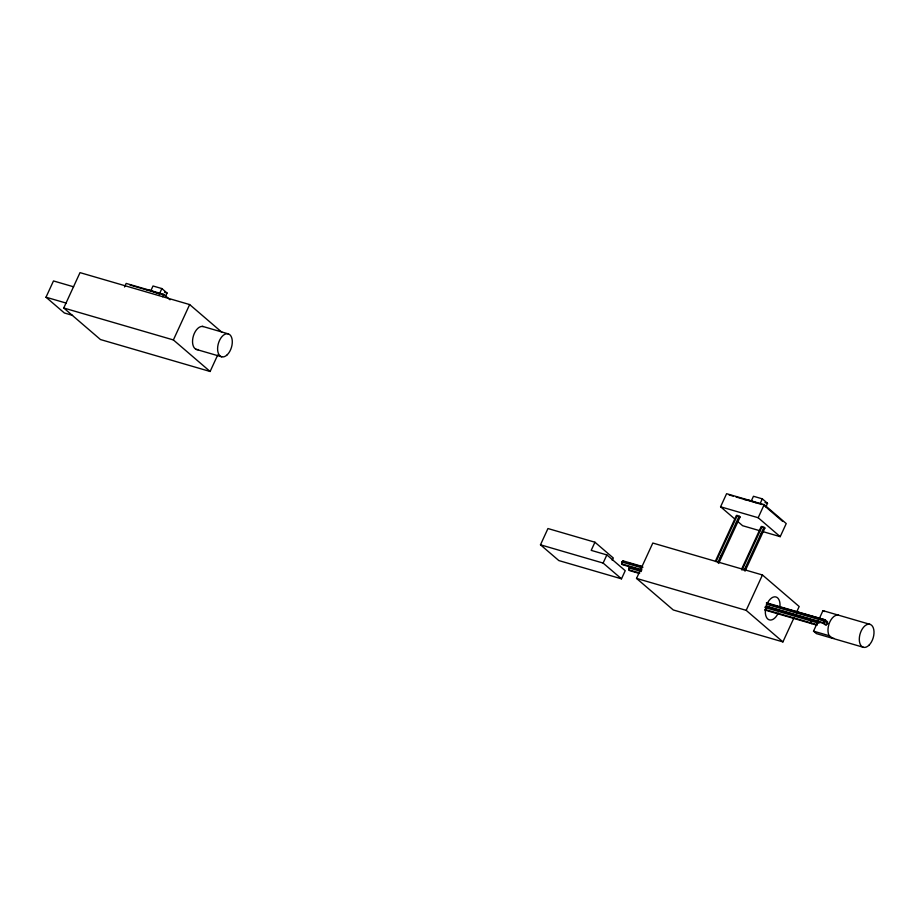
<?xml version="1.0" encoding="UTF-8"?>
<svg xmlns="http://www.w3.org/2000/svg" width="920" height="920" viewBox="0 0 920 920"><rect width="100%" height="100%" fill="white"/><g stroke="black" fill="none" stroke-linecap="round" stroke-linejoin="round"><path stroke-width="1.38" d="M641.182 569.986L622.529 564.707L621.609 563.914L621.862 561.993L623.024 560.855L642.056 566.398M639.365 573.459L629.717 570.641L628.797 569.848L629.038 567.928L630.211 566.789M823.584 621.943L823.204 623.3L824.584 624.484L826.148 624.944L827.632 623.633L827.563 621.874L825.263 619.907L766.429 602.772M72.542 315.365L64.365 312.984L46 297.217L53.486 280.945L73.623 286.81M217.672 355.062L210.117 371.484L100.475 339.549L63.744 308.004L80.017 272.63L189.658 304.566L222.065 332.407M124.51 286.994L126.155 283.417L163.748 294.365L170.039 299.782M150.845 290.708L153.007 285.993L161.874 288.57L167.06 293.031L165.439 296.573M159.16 294.469L161.874 288.57M162.656 296.746L163.748 294.365M210.117 371.484L173.386 339.94L189.658 304.566M594.941 542.225L591.203 550.367L606.866 554.921L625.232 570.699L621.483 578.829L558.842 560.579L540.477 544.812L547.952 528.54L594.941 542.225L613.306 558.003L612.237 560.326M621.483 578.829L603.117 563.063L606.866 554.921M793.948 617.895L782.908 641.895L673.268 609.96L636.536 578.415L652.809 543.041L762.45 574.977L799.181 606.521L796.271 612.835M735.275 519.397L720.578 506.782L726.605 493.695L764.186 504.643L786.232 523.572L780.206 536.659L762.76 531.576M715.415 561.108L736.437 515.395L739.151 516.189L740.071 516.982L718.692 563.442M716.036 561.706L737.334 515.407M717.772 562.66L739.151 516.189M719.647 559.429L721.418 555.565M735.62 524.699L736.805 522.123M751.283 500.986L753.457 496.271L762.312 498.847L767.51 503.309L765.888 506.851M760.15 503.562L762.312 498.847M780.206 536.659L758.172 517.73L764.186 504.643M741.646 569.066L761.242 526.47L763.956 527.264L764.876 528.057L745.05 571.147M742.026 570.204L762.139 526.47M744.13 570.354L763.956 527.264M744.452 570.503L746.223 566.639M760.426 535.773L761.61 533.197M782.908 641.895L746.178 610.351L762.45 574.977M863.362 647.289L816.373 633.604L813.521 631.154L818.236 620.896M819.421 618.344L822.951 610.65L869.94 624.335M739.174 516.982L740.071 516.982M763.98 528.045L764.876 528.057M164.53 292.295L167.06 293.031M130.019 285.062L163.105 294.699M202.365 326.312L228.24 333.856M764.98 502.573L767.51 503.309M729.088 494.937L733.217 496.144M735.977 496.949L762.162 504.574M46 297.217L66.424 303.163M63.744 308.004L173.386 339.94M195.787 349.266L221.662 356.799M720.578 506.782L758.172 517.73M760.069 530.794L742.624 525.711L737.369 521.203M629.383 563.224L642.976 567.18M766.728 603.382L825.263 619.907L824.883 621.276L823.204 623.3L765.313 606.441M621.862 561.993L642.252 567.928M766.256 604.198L824.883 621.276L827.632 623.633M621.609 563.914L642.01 569.859M766.383 606.234L823.848 622.966L826.148 624.944M767.406 606.751L810.831 619.413M818.627 621.678L812.187 619.804L811.026 620.942L810.784 622.863L811.704 623.656M629.038 567.928L641.355 571.515M764.888 607.499L818.984 623.254M628.797 569.848L639.768 573.045M765.256 609.603L817.224 624.737M764.784 609.994L816.925 625.174M540.477 544.812L603.117 563.063M636.536 578.415L746.178 610.351M813.521 631.154L829.184 635.708L832.036 638.158A11.937 6.831 -73.8 0 0 833.853 638.25M822.951 610.65L824.55 611.512M832.036 638.158L829.184 635.708A11.937 6.831 -73.8 0 1 829.817 621.955A11.937 6.831 -73.8 0 1 838.614 615.216M763.543 504.976L782.678 521.41M623.024 560.855L623.944 561.637M198.421 349.589A11.937 6.831 -73.8 0 1 192.935 337.721A11.937 6.831 -73.8 0 1 203.182 326.554M146.441 289.547A15.916 3.277 24.7 0 1 156.688 292.951M744.602 499.572A15.916 3.277 24.7 0 1 755.872 502.688M778.182 613.168A11.937 6.831 -73.8 0 1 766.21 616.791A11.937 6.831 -73.8 0 1 771.592 597.988A11.937 6.831 -73.8 0 1 779.884 607.234M227.286 354.729A11.937 6.831 -73.8 0 0 229.827 334.719A11.937 6.831 -73.8 0 0 217.741 346.541A11.937 6.831 -73.8 0 0 227.286 354.729M868.986 645.219A11.937 6.831 -73.8 0 0 871.539 625.197A11.937 6.831 -73.8 0 0 859.441 637.019A11.937 6.831 -73.8 0 0 868.986 645.219"/></g></svg>
